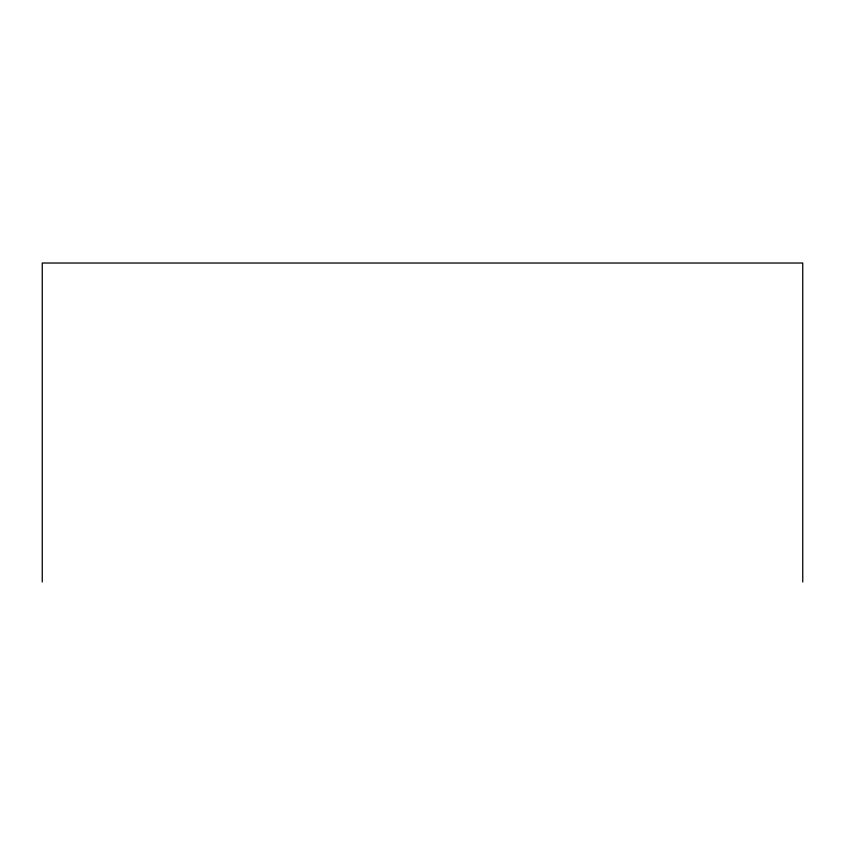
<?xml version="1.0" encoding="UTF-8"?>
<svg xmlns="http://www.w3.org/2000/svg" width="845" height="845" viewBox="0 0 845 845"><rect width="100%" height="100%" fill="white"/><g stroke="black" fill="none" stroke-linecap="round" stroke-linejoin="round"><path stroke-width="1.27" d="M802.75 581.973L802.75 263.027L42.25 263.027L42.25 581.973"/></g></svg>
